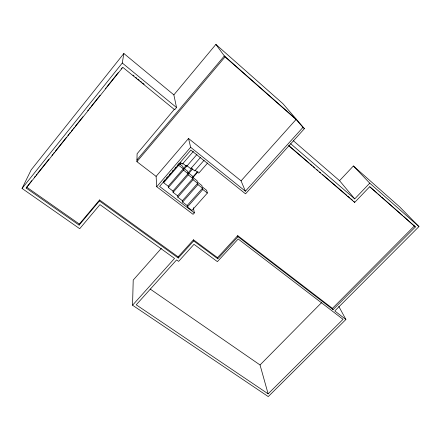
<?xml version="1.0" encoding="UTF-8"?>
<svg xmlns="http://www.w3.org/2000/svg" width="441" height="441" viewBox="0 0 441 441"><rect width="100%" height="100%" fill="white"/><g stroke="black" fill="none" stroke-linecap="round" stroke-linejoin="round"><path stroke-width="0.66" d="M193.334 207.612L194.36 212.898L193.086 214.337L156.726 186.725L156.103 176.378L136.908 161.676L137.096 153.76L174.542 109.092L174.669 109.748L176.527 107.538L173.864 94.876L123.86 53.504L31.162 169.89L22.05 188.45L79.705 228.703L99.958 204.607L174.531 258.432L132.548 305.227L268.26 396.586L345.893 319.482L338.809 306.429M132.548 305.227L133.215 280.068L161.34 248.355M31.752 180.65L26.14 188.042L79.115 225.13L99.412 200.942L99.572 199.96L178.142 256.888L178.274 258.024L193.671 240.896L193.483 239.805L178.142 256.888M22.05 188.45L122.278 63.019L123.86 53.504M79.115 225.13L79.352 224.072L99.572 199.96M34.332 177.431L35.192 176.356M36.052 175.281L36.912 174.206M37.772 173.131L48.945 159.173M51.955 155.414L52.815 154.339M53.675 153.264L54.535 152.189M55.395 151.12L66.574 137.157M67.864 135.547L68.724 134.472M69.584 133.397L70.444 132.322M71.304 131.253L72.594 129.637M73.454 128.568L74.314 127.493M75.174 126.418L82.908 116.755M87.638 110.845L88.498 109.77M89.358 108.695L90.218 107.626M91.078 106.551L100.107 95.273M105.267 88.828L106.127 87.759M106.987 86.684L118.16 72.721M121.17 68.961L122.03 67.892M26.14 188.042L122.813 67.324L174.669 109.748M173.864 94.876L215.886 44.414L282.924 103.685L304.422 128.64L245.543 193.836L190.887 150.089L159.592 186.438L194.36 212.898M136.947 159.929L224.348 55.952L296.209 119.291M136.908 161.676L225.042 56.9L215.886 44.414M156.103 176.378L188.533 138.468L241.073 180.86L245.389 191.207L302.978 127.366L296.06 119.478L225.042 56.9M156.726 186.725L190.639 147.283L188.533 138.468M163.986 180.964L164.868 179.939M166.626 177.894L167.508 176.874M169.267 174.829L170.584 173.296M172.348 171.251L173.225 170.232M174.989 168.186L175.865 167.161M177.629 165.116L178.506 164.096L178.704 165.287L183.258 168.859L183.484 170.083L188.031 173.649L188.285 174.901L192.833 178.462L193.108 179.741L197.651 183.296L197.954 184.608L202.496 188.158L202.827 189.498L207.369 193.042L191.956 210.445L187.408 206.983L187.16 205.556L182.613 202.088L182.392 200.694L177.839 197.221L177.646 195.854L173.093 192.375L172.922 191.036L168.363 187.552L168.225 186.245L163.661 182.75L163.545 181.471M179.096 164.063L180.413 162.536M163.661 182.75L178.704 165.287M179.724 164.664L181.047 163.131M193.373 151.362L182.387 164.102L180.281 162.442M183.522 168.501L186.163 165.447M168.225 186.245L183.258 168.859M184.173 169.129L187.271 165.546M168.363 187.552L183.484 170.083M196.94 154.455L186.587 166.411L182.668 163.324M200.561 157.354L190.721 168.694L186.841 165.634M187.971 172.96L191.951 168.374M172.922 191.036L188.031 173.649M188.643 173.611L192.645 169.002M173.093 192.375L188.285 174.901M204.122 160.21L194.784 170.932L191.008 167.955M192.436 177.436L197.32 171.83M193.075 177.442L198.015 171.781M177.646 195.854L192.833 178.462M207.628 163.016L198.786 173.137L195.049 170.187M177.839 197.221L193.108 179.741M182.392 200.694L197.651 183.296M182.613 202.088L197.954 184.608M187.16 205.556L202.496 188.158M187.408 206.983L202.827 189.498M241.073 180.86L296.06 119.478M237.699 235.654L238.046 236.723L217.788 258.795L217.518 257.665L237.699 235.654L332.415 308.391L333.065 309.637L415.4 226.961L403.675 216.498M353.39 165.981L369.74 183.169L354.729 198.885L339.553 180.689L353.39 165.981L399.739 206.961L418.95 226.58L334.785 310.96L345.893 319.482M288.822 145.872L354.685 202.391L369.663 186.741L415.4 226.961M268.122 393.841L136.225 304.808L176.576 259.914L178.622 261.386L193.99 244.32L217.391 261.645L238.195 239L343.048 319.317L268.122 393.841L260.041 364.972L321.483 302.719M332.415 308.391L414.435 225.957M150.221 289.081L260.041 364.972M26.592 187.094L79.352 224.072M99.412 200.942L178.274 258.024M193.671 240.896L217.788 258.795M193.483 239.805L217.518 257.665M238.046 236.723L333.065 309.637M178.814 163.308L182.817 166.455L183.037 167.652L187.541 171.185L187.783 172.409L192.287 175.942L192.557 177.194L197.055 180.716L197.353 182.001L201.846 185.518L202.171 186.83L206.658 190.341L207.369 193.042M190.639 147.283L245.389 191.207M122.278 63.019L176.527 107.538M133.006 75.097L134.075 75.968M135.668 77.274L136.738 78.145M137.801 79.016L139.4 80.328M140.464 81.199L141.528 82.07M142.592 82.941L144.19 84.248M288.789 145.547L309.108 162.994M310.15 163.887L312.234 165.673M313.275 166.571L314.835 167.911M316.401 169.25L317.961 170.595M319.527 171.935L320.568 172.828M322.652 174.619L346.615 195.192M347.657 196.085L349.741 197.877M350.782 198.77L352.348 200.109M290.625 143.7L354.729 198.885M293.304 140.701L339.553 180.689M302.978 127.366L304.422 128.64M369.856 186.752L377.027 193.059M378.053 193.963L380.616 196.217M381.641 197.116L402.65 215.594M369.74 183.169L418.95 226.58M353.914 201.454L354.685 202.391"/></g></svg>
